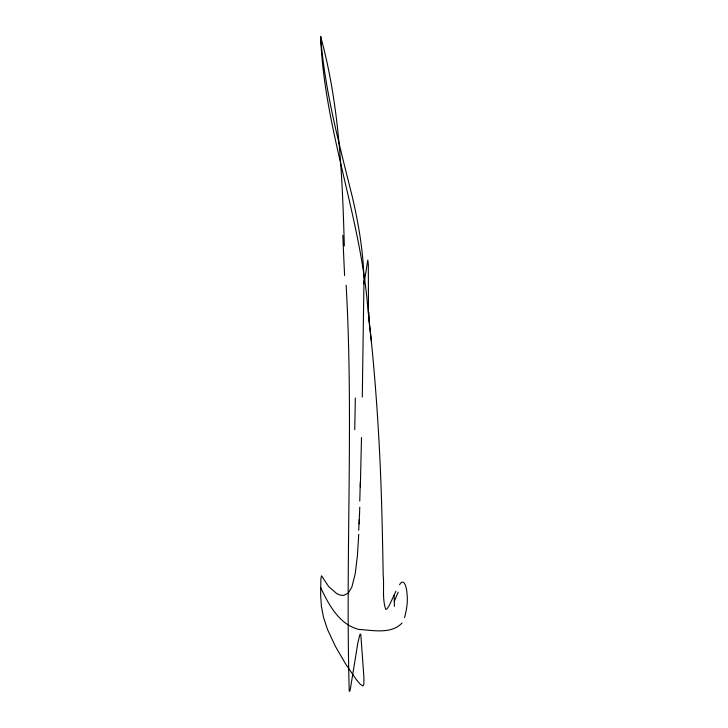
<?xml version="1.0" encoding="UTF-8"?>
<svg xmlns="http://www.w3.org/2000/svg" width="728" height="728" viewBox="0 0 728 728"><rect width="100%" height="100%" fill="white"/><g stroke="black" fill="none" stroke-linecap="round" stroke-linejoin="round"><path stroke-width="1.09" d="M362.289 397.097L363.954 281.099L363.991 282.546M346.146 285.249C353.753 420.456 345.345 556.028 349.24 691.245L349.813 691.163L350.477 688.306L357.903 642.615L359.769 635.098L360.278 634.07L360.824 634.634L363.945 677.814L363.845 684.484L362.881 685.958L360.169 684.129L356.01 679.206L345.463 663.681L335.444 646.437L327.454 629.374L323.414 616.989L321.376 606.069L320.62 594.421L320.911 578.478L321.53 575.784L328.656 586.54L336.709 593.584L340.194 595.085L343.607 595.413L348.284 593.074L351.897 586.941L355.246 573.609L357.384 555.919L358.74 534.352M361.498 437.51L360.351 486.932M359.759 507.207L359.486 515.524M359.177 523.896L359.259 521.812M344.326 245.846C342.342 175.512 339.394 104.668 320.602 36.4C324.761 91.1 339.221 143.989 352.352 196.988C358.922 225.453 363.827 254.491 364 283.784L367.795 260.051L368.313 264.382L368.495 312.239M404.55 617.653C406.661 609.591 408.153 601.037 406.888 592.719C406.797 588.752 404.277 576.904 399.545 584.675M395.941 591.2L389.107 605.76L386.996 608.917L385.776 609.4C382.036 598.762 384.32 586.468 383.183 575.293C382.528 538.256 381.818 501.21 380.153 464.2C377.814 412.749 373.901 361.352 367.986 310.183C360.961 217.308 324.197 129.675 320.602 36.4M402.074 622.968C391.391 634.434 373.091 630.266 359.113 629.474C339.403 624.888 328.474 604.34 320.602 587.432M371.289 340.722L368.869 319.82M369.251 319.792A53.89 12.394 86.3 0 1 368.887 312.439M394.257 601.592A209.937 17.973 -78.4 0 1 398.225 592.228M355.328 398.07A565.702 24.898 -89 0 1 354.727 429.684M360.287 482.091A105.187 1.52 -88.9 0 1 359.759 501.091M359.477 514.132A151.287 2.839 -89 0 1 359.259 520.42M359.141 519.537A129.766 2.948 -89.3 0 1 358.722 530.221M394.076 595.422A986.34 93.32 66.2 0 1 394.358 606.388M344.599 275.512A521.53 25.316 85.6 0 1 342.815 235.326"/></g></svg>
